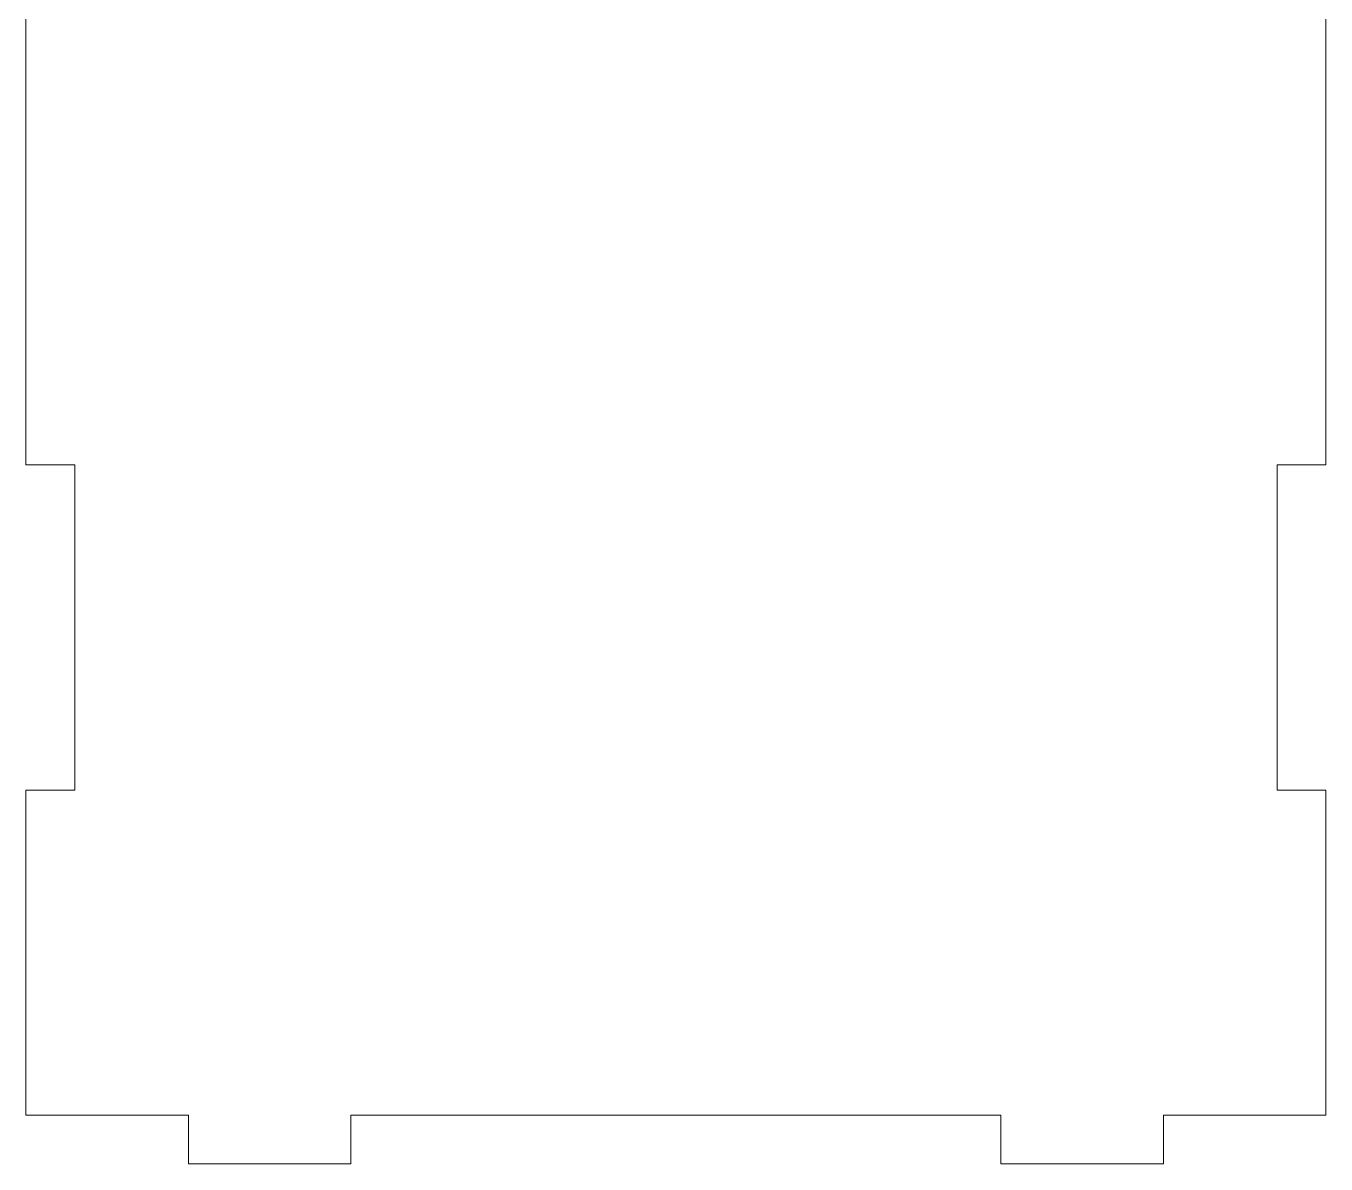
# Model space of a CAD drawing. Header units: inches. Extents: x -4.04 to 3.96, y -5.52 to 0.82.
# Drawn here: x -4.043 to -2.924, y -4.316 to -3.336 of the extents above; entities that cross this region are included whole.
import ezdxf

# ---------------------------------------------------------------- set-up
doc = ezdxf.new("R2010")
doc.units = ezdxf.units.IN
doc.header["$MEASUREMENT"] = 0
doc.layers.add('Katman 1', color=7, linetype='Continuous')

msp = doc.modelspace()

# ---------------------------------------------------------------- linework, layer by layer
at = {"layer": 'Katman 1', "color": 250, "lineweight": 9}
for points in [[(-4.0435, -3.7137), (-4.0435, -3.7137), (-4.0435, -2.9157), (-4.0435, -2.9157)], [(-2.9236, -2.9157), (-2.9236, -2.9157), (-2.9236, -3.7137), (-2.9236, -3.7137)], [(-4.0015, -3.7137), (-4.0015, -3.7137), (-4.0435, -3.7137), (-4.0435, -3.7137)], [(-4.0015, -3.9936), (-4.0015, -3.9936), (-4.0015, -3.7137), (-4.0015, -3.7137)], [(-2.9236, -3.7137), (-2.9236, -3.7137), (-2.9656, -3.7137), (-2.9656, -3.7137)], [(-2.9656, -3.7137), (-2.9656, -3.7137), (-2.9656, -3.9936), (-2.9656, -3.9936)], [(-4.0435, -4.2736), (-4.0435, -4.2736), (-4.0435, -3.9936), (-4.0435, -3.9936)], [(-4.0435, -3.9936), (-4.0435, -3.9936), (-4.0015, -3.9936), (-4.0015, -3.9936)], [(-2.9656, -3.9936), (-2.9656, -3.9936), (-2.9236, -3.9936), (-2.9236, -3.9936)], [(-2.9236, -3.9936), (-2.9236, -3.9936), (-2.9236, -4.2736), (-2.9236, -4.2736)], [(-3.9035, -4.2736), (-3.9035, -4.2736), (-4.0435, -4.2736), (-4.0435, -4.2736)], [(-3.9035, -4.3156), (-3.9035, -4.3156), (-3.9035, -4.2736), (-3.9035, -4.2736)], [(-3.2036, -4.2736), (-3.2036, -4.2736), (-3.7635, -4.2736), (-3.7635, -4.2736)], [(-3.7635, -4.2736), (-3.7635, -4.2736), (-3.7635, -4.3156), (-3.7635, -4.3156)], [(-3.2036, -4.3156), (-3.2036, -4.3156), (-3.2036, -4.2736), (-3.2036, -4.2736)], [(-2.9236, -4.2736), (-2.9236, -4.2736), (-3.0636, -4.2736), (-3.0636, -4.2736)], [(-3.0636, -4.2736), (-3.0636, -4.2736), (-3.0636, -4.3156), (-3.0636, -4.3156)], [(-3.7635, -4.3156), (-3.7635, -4.3156), (-3.9035, -4.3156), (-3.9035, -4.3156)], [(-3.0636, -4.3156), (-3.0636, -4.3156), (-3.2036, -4.3156), (-3.2036, -4.3156)]]:
    msp.add_open_spline(points, degree=3, dxfattribs=at)

doc.saveas('drawing.dxf')
